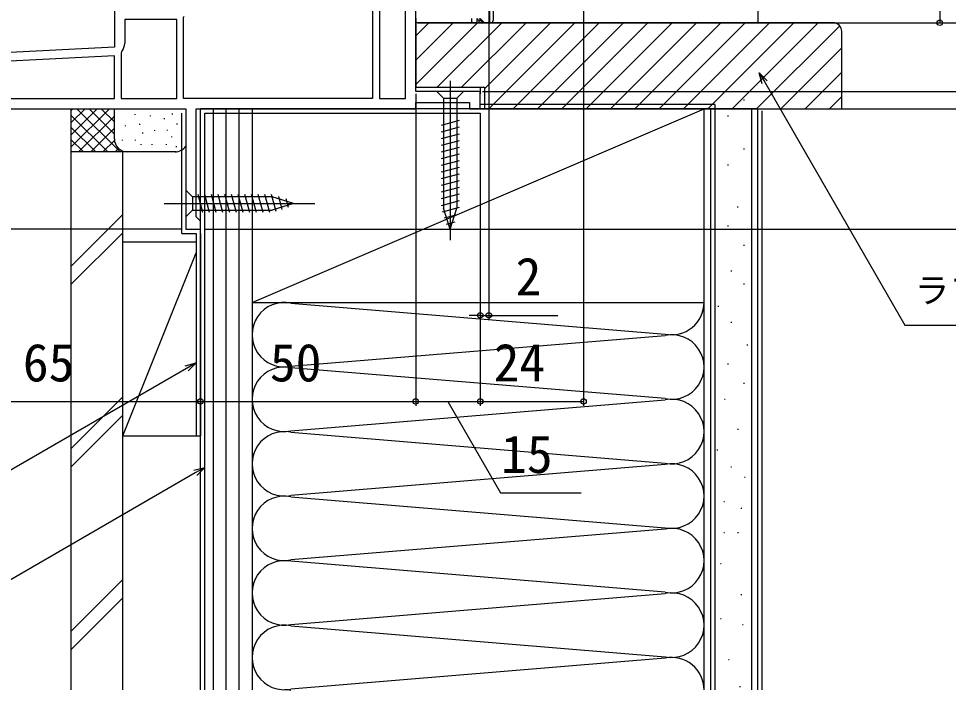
# Model space of a CAD drawing. Units: millimetres, scale not verified. Extents: x -525 to 525, y -783 to 778.
# Drawn here: x -346.2 to -130.2, y -167.7 to -11.6 of the extents above; entities that cross this region are included whole.
import ezdxf
from ezdxf.enums import TextEntityAlignment as Align

# ---------------------------------------------------------------- set-up
doc = ezdxf.new("R2010")
doc.units = ezdxf.units.MM
doc.header["$LTSCALE"] = 4
for name, color, linetype in [('0-2_YKK_11', 7, 'Continuous'), ('0-3_YKK_11E', 7, 'Continuous'), ('0-4_YKK_12', 2, 'Continuous'), ('0-5_YKK_13', 4, 'Continuous'), ('0-7_YKK_D', 6, 'Continuous'), ('0-9_YSS_K', 3, 'Continuous'), ('0-A_YSS_KE', 3, 'Continuous')]:
    doc.layers.add(name, color=color, linetype=linetype)
doc.styles.add('ＭＳ ゴシック', font='')
doc.styles.get('ＭＳ ゴシック').set_extended_font_data('MS Gothic')

msp = doc.modelspace()

# ---------------------------------------------------------------- linework, layer by layer
at = {"layer": '0-2_YKK_11'}
for points in [[(-368, -32.576), (-307.4, -32.576), (-307.4, -60.576), (-304, -60.576), (-304, -58.676), (-304.5, -58.176), (-305, -57.676), (-305, -32.576), (-254, -32.576), (-254, -31.076), (-241.5, -31.076), (-241.5, -32.576), (-239, -32.576), (-239, -28.576), (-254, -28.576), (-254, 23.424), (-255.8, 23.424), (-255.8, 21.424), (-264, 21.424), (-264, 18.124)], [(-317.785, -3.75), (-316.793, -9.376), (-321.6, -9.376), (-321.6, -4.02), (-321.058, -3.152), (-321.377, -2.576), (-324, -2.576), (-324, -18.218), (-368.052, -20.527)], [(-265.4, -9.176), (-264, -9.176), (-264, -30.176)], [(-309.5, -30.176), (-309.5, -11.776), (-321.6, -11.776), (-321.6, -17.343)], [(-264, -30.176), (-307.9, -30.176), (-307.9, -11.376), (-307.762, -11.031)], [(-322.282, -19.212), (-322.4, -19.534), (-322.4, -30.176), (-309.5, -30.176)]]:
    msp.add_lwpolyline(points, dxfattribs=at)
for points in [[(-256.4, -30.176), (-256.4, -4.176), (-262.4, -4.176), (-262.4, -30.176)], [(-324, -20.221), (-366.6, -22.453), (-366.6, -30.176), (-324, -30.176)]]:
    msp.add_lwpolyline(points, close=True, dxfattribs=at)
msp.add_arc((-324.5, -17.343), 2.9, 319.88081, 0.00001, dxfattribs=at)
at = {"layer": '0-3_YKK_11E'}
msp.add_lwpolyline([(-237.031, 22.424), (-237.031, -12.576), (-238.031, -12.576), (-239.031, -11.576)], dxfattribs=at)
at = {"layer": '0-4_YKK_12'}
msp.add_line((-239, -27.576), (-239, -29.076), dxfattribs=at)
at = {"layer": '0-5_YKK_13'}
for p, q in [((-236.731, -12.076), (-236.731, 22.224)), ((-236, -6.576), (-236, -12.076)), ((-254, -11.576), (-254, -12.076)), ((-253.5, -12.576), (-236.5, -12.576)), ((-241.031, -11.576), (-241.031, -12.076)), ((-240.531, -12.576), (-239.755, -12.576)), ((-239.256, -12.076), (-238.731, -12.076)), ((-239.256, -12.576), (-239.256, -12.076)), ((-239.256, -12.576), (-238.731, -12.576)), ((-238.731, -12.076), (-239.031, -11.776)), ((-246, -26.076), (-246, -63.076)), ((-247.55, -30.126), (-247.55, -55.66)), ((-242.9, -28.576), (-244.45, -30.126)), ((-244.45, -30.126), (-244.45, -55.66)), ((-243.9, -35.321), (-248.1, -36.447)), ((-243.9, -36.874), (-248.1, -38)), ((-243.9, -38.427), (-248.1, -39.553)), ((-243.9, -39.98), (-248.1, -41.106)), ((-243.9, -41.533), (-248.1, -42.658)), ((-243.9, -43.086), (-248.1, -44.211)), ((-243.9, -44.639), (-248.1, -45.764)), ((-243.9, -46.192), (-248.1, -47.317)), ((-243.9, -47.745), (-248.1, -48.87)), ((-243.9, -49.298), (-248.1, -50.423)), ((-307.4, -51.476), (-307.4, -57.676)), ((-307.4, -51.476), (-305.85, -53.026)), ((-243.9, -50.851), (-248.1, -51.976)), ((-287.316, -53.026), (-305.85, -53.026)), ((-305.85, -53.026), (-305.85, -56.126)), ((-303.423, -56.676), (-304.549, -52.476)), ((-301.87, -56.676), (-302.996, -52.476)), ((-300.318, -56.676), (-301.443, -52.476)), ((-298.765, -56.676), (-299.89, -52.476)), ((-297.212, -56.676), (-298.337, -52.476)), ((-295.659, -56.676), (-296.784, -52.476)), ((-294.106, -56.676), (-295.231, -52.476)), ((-292.553, -56.676), (-293.678, -52.476)), ((-291, -56.676), (-292.125, -52.476)), ((-289.447, -56.676), (-290.573, -52.476)), ((-287.894, -56.676), (-289.02, -52.476)), ((-286.411, -56.417), (-287.467, -52.476)), ((-282.4, -54.576), (-287.316, -53.026)), ((-284.979, -55.966), (-285.792, -52.93)), ((-283.547, -55.514), (-284.096, -53.465)), ((-243.9, -52.403), (-248.1, -53.529)), ((-243.9, -53.956), (-248.1, -55.082)), ((-312.4, -54.576), (-277.4, -54.576)), ((-307.4, -57.676), (-305.85, -56.126)), ((-305.85, -56.126), (-287.316, -56.126)), ((-282.4, -54.576), (-287.316, -56.126)), ((-243.9, -55.509), (-247.842, -56.565)), ((-246, -60.576), (-247.55, -55.66)), ((-246, -60.576), (-247.55, -55.66)), ((-246, -60.576), (-244.45, -55.66)), ((-244.354, -57.184), (-247.39, -57.997)), ((-244.889, -58.88), (-246.939, -59.429))]:
    msp.add_line(p, q, dxfattribs=at)
for points in [[(-239.755, -11.602), (-239.755, -12.576), (-239.256, -12.576)], [(-239.031, -11.776), (-239.031, -11.802), (-239.257, -11.576)], [(-238.731, -12.076), (-238.731, -12.576), (-237.231, -12.576)], [(-242.9, -28.576), (-249.1, -28.576), (-247.55, -30.126), (-244.45, -30.126)]]:
    msp.add_lwpolyline(points, dxfattribs=at)
for centre, start, end in [((-253.5, -12.076), 180, 270), ((-240.531, -12.076), 180, 270), ((-237.231, -12.076), 270, 0), ((-236.5, -12.076), 270, 0)]:
    msp.add_arc(centre, 0.5, start, end, dxfattribs=at)
msp.add_ellipse((-239.755, -11.576), major_axis=(-0.5, 0.5), ratio=0.026186, start_param=1.5969763, end_param=3.1154127, dxfattribs=at)
at = {"layer": '0-7_YKK_D'}
for p, q in [((-215, 52.224), (-215, -101.576)), ((-132.231, 22.424), (-132.231, -12.576)), ((-252, -12.576), (-97, -12.576)), ((-237.086, -12.576), (-97, -12.576)), ((-237, -12.576), (-237, -81.576)), ((-236.531, -12.576), (-131.231, -12.576)), ((-254, -29.076), (-254, -101.576)), ((-254, -29.076), (-254, -101.576)), ((-238.5, -28.576), (-57, -28.576)), ((-239.25, -32.576), (-97, -32.576)), ((-239, -33.576), (-239, -101.576)), ((-238.5, -32.576), (-57, -32.576)), ((-238, -32.576), (-17, -32.576)), ((-237, -32.576), (-17, -32.576)), ((-236, -32.576), (-37, -32.576)), ((-239, -34.576), (-239, -81.576)), ((-239, -35.576), (-239, -101.576)), ((-308.4, -60.576), (-390, -60.576)), ((-304, -61.576), (-304, -101.576)), ((-304, -61.576), (-304, -101.576)), ((-303, -60.576), (-17, -60.576)), ((-239, -80.576), (-241.55, -80.576)), ((-239, -80.576), (-237, -80.576)), ((-237, -80.576), (-220.945, -80.576)), ((-369, -100.576), (-304, -100.576)), ((-304, -100.576), (-254, -100.576)), ((-254, -100.576), (-239, -100.576)), ((-239, -100.576), (-215, -100.576))]:
    msp.add_line(p, q, dxfattribs=at)
for points in [[(-173.509, -26.729), (-174.193, -24.179), (-172.326, -26.045)], [(-174.193, -24.179), (-172.918, -26.387), (-140.323, -82.843), (-80.764, -82.843)], [(-305, -91.621), (-307.208, -92.896), (-352.335, -118.95), (-440.617, -118.95)], [(-307.55, -92.304), (-305, -91.621), (-306.867, -93.487)], [(-246.5, -100.576), (-234.305, -121.855), (-215.578, -121.855)], [(-303, -115.901), (-305.208, -117.177), (-352.335, -144.41), (-439.43, -144.41)], [(-305.55, -116.586), (-303, -115.901), (-304.866, -117.769)]]:
    msp.add_lwpolyline(points, dxfattribs=at)
for centre in [(-132.231, -12.576), (-239, -80.576), (-237, -80.576), (-304, -100.576), (-304, -100.576), (-254, -100.576), (-254, -100.576), (-239, -100.576), (-239, -100.576), (-215, -100.576)]:
    msp.add_circle(centre, 0.637, dxfattribs=at)
at = {"layer": '0-9_YSS_K'}
for p, q in [((-174.5, 130.3), (-174.5, -12.576)), ((-254, -15.606), (-250.97, -12.576)), ((-254, -21.263), (-245.313, -12.576)), ((-254, -26.919), (-239.657, -12.576)), ((-249, -27.576), (-234, -12.576)), ((-243.343, -27.576), (-228.343, -12.576)), ((-238, -27.89), (-222.686, -12.576)), ((-237.029, -32.576), (-217.029, -12.576)), ((-231.372, -32.576), (-211.372, -12.576)), ((-225.716, -32.576), (-205.716, -12.576)), ((-220.059, -32.576), (-200.059, -12.576)), ((-214.402, -32.576), (-194.402, -12.576)), ((-208.745, -32.576), (-188.745, -12.576)), ((-203.088, -32.576), (-183.088, -12.576)), ((-197.431, -32.576), (-177.431, -12.576)), ((-191.774, -32.576), (-171.774, -12.576)), ((-186.118, -32.576), (-166.118, -12.576)), ((-180.461, -32.576), (-160.461, -12.576)), ((-174.804, -32.576), (-155.491, -13.263)), ((-169.147, -32.576), (-155, -18.429)), ((-163.49, -32.576), (-155, -24.086)), ((-157.833, -32.576), (-155, -29.743)), ((-177.801, -30.455), (-177.601, -30.455)), ((-334, -42.576), (-334, -32.576)), ((-334, -41.434), (-325.142, -32.576)), ((-334, -38.606), (-327.97, -32.576)), ((-334, -35.777), (-330.799, -32.576)), ((-334, -32.949), (-333.627, -32.576)), ((-334, -34.091), (-325.515, -42.576)), ((-332.686, -32.576), (-322.686, -42.576)), ((-332.313, -42.576), (-324, -34.262)), ((-329.858, -32.576), (-324, -38.434)), ((-327.029, -32.576), (-324, -35.606)), ((-324.201, -32.576), (-324, -32.777)), ((-324, -39.576), (-324, -32.576)), ((-319.244, -33.792), (-319.244, -33.992)), ((-315.651, -34.096), (-315.651, -34.296)), ((-310.585, -33.68), (-310.585, -33.88)), ((-292, -32.576), (-304, -32.576)), ((-304, -167.576), (-304, -32.576)), ((-301, -167.576), (-301, -32.576)), ((-298, -167.576), (-298, -32.576)), ((-295, -167.576), (-295, -32.576)), ((-292, -77.576), (-187, -32.576)), ((-292, -32.576), (-292, -167.576)), ((-185.5, -32.576), (-185.5, -167.576)), ((-181.531, -34.185), (-181.331, -34.185)), ((-176, -32.576), (-176, -167.576)), ((-173.5, -167.576), (-173.5, -33.075)), ((-321.504, -36.433), (-321.504, -36.633)), ((-318.158, -36.099), (-318.158, -36.299)), ((-312.434, -34.764), (-312.434, -34.964)), ((-309.498, -35.987), (-309.498, -36.187)), ((-334, -36.919), (-328.343, -42.576)), ((-329.485, -42.576), (-324, -37.091)), ((-317.499, -38.102), (-317.499, -38.302)), ((-314.706, -37.499), (-314.706, -37.699)), ((-311.766, -37.435), (-311.766, -37.634)), ((-334, -39.748), (-331.171, -42.576)), ((-326.657, -42.576), (-323.982, -39.902)), ((-322.172, -39.771), (-322.172, -39.971)), ((-319.159, -39.771), (-319.159, -39.971)), ((-317.832, -40.773), (-317.832, -40.973)), ((-315.317, -40.773), (-315.317, -40.973)), ((-311.936, -40.773), (-311.936, -40.973)), ((-310.754, -38.966), (-310.754, -39.166)), ((-184.514, -38.907), (-184.314, -38.907)), ((-321, -42.576), (-334, -42.576)), ((-323.828, -42.576), (-323.034, -41.782)), ((-309.649, -42.576), (-321, -42.576)), ((-309.667, -41.273), (-309.667, -41.473)), ((-177.801, -41.891), (-177.601, -41.891)), ((-181.531, -45.621), (-181.331, -45.621)), ((-184.514, -50.842), (-184.314, -50.842)), ((-179.293, -55.318), (-179.093, -55.318)), ((-322, -57.118), (-334, -69.118)), ((-181.531, -59.794), (-181.331, -59.794)), ((-334, -73.361), (-322, -61.361)), ((-322, -108.576), (-322, -63.576)), ((-305, -63.576), (-322, -63.576)), ((-304, -63.576), (-304, -108.576)), ((-177.801, -64.27), (-177.601, -64.27)), ((-322, -108.576), (-305, -66.076)), ((-184.514, -67.254), (-184.314, -67.254)), ((-180.785, -70.238), (-180.585, -70.238)), ((-177.801, -73.222), (-177.601, -73.222)), ((-292, -77.576), (-292, -167.576)), ((-282.968, -77.734), (-196.031, -84.918)), ((-187, -141.299), (-187, -77.576)), ((-183.768, -78.444), (-183.568, -78.444)), ((-180.785, -82.174), (-180.585, -82.174)), ((-282.968, -92.418), (-196.031, -85.234)), ((-177.055, -87.396), (-176.855, -87.396)), ((-196.031, -99.918), (-282.968, -92.734)), ((-181.531, -91.871), (-181.331, -91.871)), ((-177.801, -96.347), (-177.601, -96.347)), ((-322, -99.545), (-334, -111.545)), ((-282.968, -107.418), (-196.031, -100.234)), ((-182.277, -100.077), (-182.077, -100.077)), ((-322, -103.787), (-334, -115.787)), ((-282.968, -107.734), (-196.031, -114.918)), ((-179.217, -107.008), (-179.017, -107.008)), ((-322, -108.576), (-304, -108.576)), ((-184.019, -111.81), (-183.819, -111.81)), ((-196.031, -115.234), (-282.968, -122.418)), ((-180.817, -115.812), (-180.617, -115.812)), ((-177.616, -118.213), (-177.416, -118.213)), ((-282.968, -122.734), (-196.031, -129.918)), ((-182.418, -123.815), (-182.218, -123.815)), ((-178.417, -125.415), (-178.217, -125.415)), ((-196.031, -130.234), (-282.968, -137.418)), ((-182.418, -131.017), (-182.218, -131.017)), ((-179.217, -131.017), (-179.017, -131.017)), ((-196.031, -144.918), (-282.968, -137.734)), ((-183.218, -138.22), (-183.018, -138.22)), ((-322, -141.971), (-334, -153.971)), ((-322, -146.214), (-334, -158.214)), ((-282.968, -152.418), (-196.031, -145.234)), ((-178.417, -145.423), (-178.217, -145.423)), ((-183.218, -151.025), (-183.018, -151.025)), ((-282.968, -152.734), (-196.031, -159.918)), ((-178.083, -152.449), (-177.883, -152.449)), ((-196.031, -160.234), (-282.968, -167.418)), ((-181.359, -160.56), (-181.159, -160.56)), ((-178.765, -166.787), (-178.565, -166.787))]:
    msp.add_line(p, q, dxfattribs=at)
for centre, radius, start, end in [((-321, -39.576), 3, 180, 270), ((-309.9, -39.576), 3, 270, 326.44238), ((-284.5, -85.076), 7.5, 78.21647, 281.78351), ((-194.5, -77.576), 7.5, 258.21646, 0), ((-194.5, -92.576), 7.5, 258.21646, 101.78354), ((-284.5, -100.076), 7.5, 78.21647, 281.78351), ((-194.5, -107.576), 7.5, 258.21646, 101.78354), ((-284.5, -115.076), 7.5, 78.21647, 281.78351), ((-194.5, -122.576), 7.5, 258.21646, 101.78354), ((-284.5, -130.076), 7.5, 78.21647, 281.78352), ((-194.5, -137.576), 7.5, 258.21646, 101.78354), ((-284.5, -145.076), 7.5, 78.21647, 281.78351), ((-194.5, -152.576), 7.5, 258.21646, 101.78354), ((-284.5, -160.076), 7.5, 78.21647, 281.78351), ((-194.5, -167.576), 7.5, 359.99997, 101.78354), ((-284.5, -175.076), 7.5, 78.21647, 90.06416)]:
    msp.add_arc(centre, radius, start, end, dxfattribs=at)
at = {"layer": '0-A_YSS_KE'}
for p, q in [((-184.5, -31.576), (-239, -31.576)), ((-184.5, -31.576), (-184.5, -167.576)), ((-308.349, -61.576), (-308.349, -33.576)), ((-187, -167.576), (-187, -32.576)), ((-334, -167.576), (-334, -42.576))]:
    msp.add_line(p, q, dxfattribs=at)
for points in [[(-157, -12.576), (-254, -12.576), (-254, -27.576), (-238, -27.576), (-238, -32.576), (-155, -32.576), (-155, -14.576)], [(-303, -167.576), (-303, -33.576), (-239, -33.576)], [(-174.5, -167.576), (-174.5, -32.576), (-187, -32.576)], [(-322, -167.576), (-322, -42.576), (-334, -42.576)], [(-308.349, -61.576), (-305, -61.576), (-305, -108.576)]]:
    msp.add_lwpolyline(points, dxfattribs=at)
msp.add_lwpolyline([(-187, -77.576), (-187, -32.576), (-292, -32.576), (-292, -77.576)], close=True, dxfattribs=at)
msp.add_arc((-157, -14.576), 2, 0.00001, 89.99999, dxfattribs=at)

# ---------------------------------------------------------------- texts
at = {"layer": '0-7_YKK_D', "style": 'ＭＳ ゴシック'}
for s, height, p in [('2', 8.798, (-230.786, -78.576)), ('ラフォレスタ', 5.865, (-138.034, -79.428)), ('65', 8.798, (-345.261, -98.576)), ('50', 8.798, (-287.863, -98.576)), ('24', 8.798, (-235.898, -98.576)), ('15', 8.798, (-234.146, -119.855))]:
    msp.add_text(s, height=height, dxfattribs=at).set_placement(p, align=Align.BOTTOM_LEFT)

doc.saveas('drawing.dxf')
